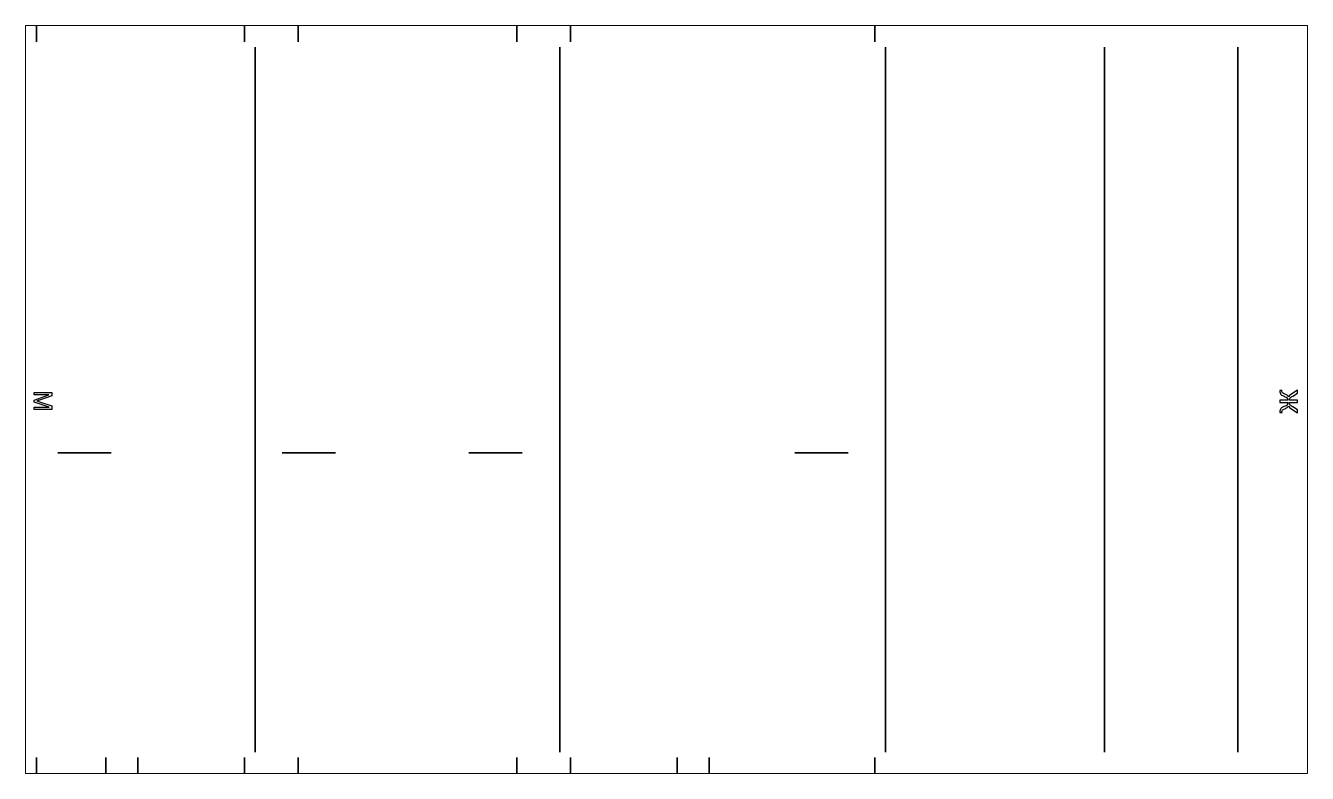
# Model space of a CAD drawing. Header units: millimetres. Extents: x -548 to 652, y -478 to 222.
import ezdxf

# ---------------------------------------------------------------- set-up
doc = ezdxf.new("R2010")
doc.units = ezdxf.units.MM
doc.header["$MEASUREMENT"] = 0
doc.layers.add('layer 1', color=7, linetype='Continuous')
doc.layers.add('layer 2', color=7, linetype='Continuous')

msp = doc.modelspace()

# ---------------------------------------------------------------- linework, layer by layer
at = {"layer": 'layer 1', "lineweight": 35}
for points in [[(-538.0811, 206.5625), (-538.0811, 206.5625), (-538.0811, 221.5625), (-538.0811, 221.5625)], [(-343.0813, 206.5625), (-343.0813, 206.5625), (-343.0813, 221.5625), (-343.0813, 221.5625)], [(-293.0814, 206.5625), (-293.0814, 206.5625), (-293.0814, 221.5625), (-293.0814, 221.5625)], [(-88.0814, 206.5625), (-88.0814, 206.5625), (-88.0814, 221.5625), (-88.0814, 221.5625)], [(-38.0815, 206.5625), (-38.0815, 206.5625), (-38.0815, 221.5625), (-38.0815, 221.5625)], [(246.9185, 206.5625), (246.9185, 206.5625), (246.9185, 221.5625), (246.9185, 221.5625)], [(-333.0811, -458.4136), (-333.0811, -458.4136), (-333.0811, 201.5628), (-333.0811, 201.5628)], [(-48.081, 201.5628), (-48.081, 201.5628), (-48.081, -458.4136), (-48.081, -458.4136)], [(256.9187, 201.5628), (256.9187, 201.5628), (256.9187, -458.4136), (256.9187, -458.4136)], [(461.9185, 201.5628), (461.9185, 201.5628), (461.9185, -458.4136), (461.9185, -458.4136)], [(586.9183, 201.5628), (586.9183, 201.5628), (586.9183, -458.4136), (586.9183, -458.4136)], [(-518.0809, -178.4238), (-518.0809, -178.4238), (-468.0809, -178.4238), (-468.0809, -178.4238)], [(-308.0812, -178.4238), (-308.0812, -178.4238), (-258.0812, -178.4238), (-258.0812, -178.4238)], [(-133.0816, -178.4238), (-133.0816, -178.4238), (-83.0817, -178.4238), (-83.0817, -178.4238)], [(171.9188, -178.4238), (171.9188, -178.4238), (221.9187, -178.4238), (221.9187, -178.4238)], [(-538.0811, -478.4124), (-538.0811, -478.4124), (-538.0811, -463.4131), (-538.0811, -463.4131)], [(-473.0812, -478.4124), (-473.0812, -478.4124), (-473.0812, -463.4131), (-473.0812, -463.4131)], [(-443.081, -478.4124), (-443.081, -478.4124), (-443.081, -463.4131), (-443.081, -463.4131)], [(-343.0813, -478.4124), (-343.0813, -478.4124), (-343.0813, -463.4131), (-343.0813, -463.4131)], [(-293.0814, -478.4124), (-293.0814, -478.4124), (-293.0814, -463.4131), (-293.0814, -463.4131)], [(-88.0814, -478.4124), (-88.0814, -478.4124), (-88.0814, -463.4131), (-88.0814, -463.4131)], [(-38.0815, -478.4124), (-38.0815, -478.4124), (-38.0815, -463.4131), (-38.0815, -463.4131)], [(61.9182, -478.4124), (61.9182, -478.4124), (61.9182, -463.4131), (61.9182, -463.4131)], [(91.9186, -478.4124), (91.9186, -478.4124), (91.9186, -463.4131), (91.9186, -463.4131)], [(246.9185, -478.4124), (246.9185, -478.4124), (246.9185, -463.4131), (246.9185, -463.4131)]]:
    msp.add_open_spline(points, degree=3, dxfattribs=at)
at = {"layer": 'layer 1', "color": 250}
for points, knots in [([(626.2707, -129.1412), (626.2707, -129.1412), (633.4822, -129.1412), (633.4822, -129.1412), (633.4822, -129.1412), (633.4822, -128.0733), (633.2831, -127.3422), (632.8889, -126.9403), (632.8889, -126.9403), (632.4946, -126.5423), (631.5721, -126.037), (630.1138, -125.4208), (630.1138, -125.4208), (629.0305, -124.9691), (628.2688, -124.5979), (627.8248, -124.2993), (627.8248, -124.2993), (627.377, -124.0046), (627.0056, -123.5835), (626.7032, -123.0362), (626.7032, -123.0362), (626.4008, -122.4889), (626.2477, -121.8879), (626.2477, -121.2372), (626.2477, -121.2372), (626.2477, -120.5253), (626.2554, -120.0813), (626.2707, -119.9091), (626.2707, -119.9091), (626.2707, -119.9091), (628.154, -119.9091), (628.154, -119.9091), (628.154, -119.9091), (628.154, -119.978), (628.1501, -120.1196), (628.1425, -120.3339), (628.1425, -120.3339), (628.1348, -120.5751), (628.131, -120.7205), (628.131, -120.7703), (628.131, -120.7703), (628.131, -121.4669), (628.2994, -121.9836), (628.6362, -122.3166), (628.6362, -122.3166), (628.9731, -122.6611), (629.6927, -123.0553), (630.7951, -123.4955), (630.7951, -123.4955), (631.9893, -123.974), (632.8008, -124.3873), (633.2334, -124.7395), (633.2334, -124.7395), (633.6659, -125.0878), (634.0219, -125.5969), (634.3089, -126.2629), (634.3089, -126.2629), (634.6075, -125.1835), (635.5835, -124.1424), (637.241, -123.1319), (637.241, -123.1319), (637.241, -123.1319), (642.7146, -119.7483), (642.7146, -119.7483), (642.7146, -119.7483), (642.7146, -119.7483), (642.7146, -122.4391), (642.7146, -122.4391), (642.7146, -122.4391), (642.7146, -122.4391), (638.2591, -125.195), (638.2591, -125.195), (638.2591, -125.195), (637.0725, -125.926), (636.2381, -126.5423), (635.752, -127.0399), (635.752, -127.0399), (635.2658, -127.5374), (635.0209, -128.2379), (635.0209, -129.1412), (635.0209, -129.1412), (635.0209, -129.1412), (642.7146, -129.1412), (642.7146, -129.1412), (642.7146, -129.1412), (642.7146, -129.1412), (642.7146, -131.3688), (642.7146, -131.3688), (642.7146, -131.3688), (642.7146, -131.3688), (635.0209, -131.3688), (635.0209, -131.3688), (635.0209, -131.3688), (635.0209, -132.0846), (635.2084, -132.7162), (635.5873, -133.2673), (635.5873, -133.2673), (635.9664, -133.8147), (636.7816, -134.4539), (638.0333, -135.1849), (638.0333, -135.1849), (638.0333, -135.1849), (638.2553, -135.3227), (638.2553, -135.3227), (638.2553, -135.3227), (638.2553, -135.3227), (642.7146, -138.0824), (642.7146, -138.0824), (642.7146, -138.0824), (642.7146, -138.0824), (642.7146, -140.7847), (642.7146, -140.7847), (642.7146, -140.7847), (642.7146, -140.7847), (637.241, -137.3973), (637.241, -137.3973), (637.241, -137.3973), (635.5759, -136.3638), (634.5998, -135.3151), (634.3089, -134.251), (634.3089, -134.251), (634.0678, -134.8443), (633.7463, -135.3266), (633.3444, -135.6978), (633.3444, -135.6978), (632.9425, -136.0729), (632.0927, -136.5169), (630.7989, -137.0337), (630.7989, -137.0337), (629.6199, -137.5045), (628.8812, -137.9102), (628.5827, -138.247), (628.5827, -138.247), (628.2803, -138.5838), (628.131, -139.0814), (628.131, -139.7474), (628.131, -139.7474), (628.131, -139.7474), (628.154, -140.6239), (628.154, -140.6239), (628.154, -140.6239), (628.154, -140.6239), (626.2707, -140.6239), (626.2707, -140.6239), (626.2707, -140.6239), (626.2554, -140.5397), (626.2477, -140.1225), (626.2477, -139.3647), (626.2477, -139.3647), (626.2477, -138.6451), (626.397, -138.0212), (626.6917, -137.493), (626.6917, -137.493), (626.9865, -136.9648), (627.3578, -136.5514), (627.8018, -136.249), (627.8018, -136.249), (628.2497, -135.9505), (629.019, -135.5677), (630.1176, -135.0969), (630.1176, -135.0969), (631.5951, -134.473), (632.5213, -133.9639), (632.8965, -133.5735), (632.8965, -133.5735), (633.2717, -133.1793), (633.4669, -132.4444), (633.4822, -131.3688), (633.4822, -131.3688), (633.4822, -131.3688), (626.2707, -131.3688), (626.2707, -131.3688), (626.2707, -131.3688), (626.2707, -131.3688), (626.2707, -129.1412), (626.2707, -129.1412)], [0, 0, 0, 0, 0.022222222, 0.022222222, 0.022222222, 0.022222222, 0.044444444, 0.044444444, 0.044444444, 0.044444444, 0.066666667, 0.066666667, 0.066666667, 0.066666667, 0.088888889, 0.088888889, 0.088888889, 0.088888889, 0.111111111, 0.111111111, 0.111111111, 0.111111111, 0.133333333, 0.133333333, 0.133333333, 0.133333333, 0.155555556, 0.155555556, 0.155555556, 0.155555556, 0.177777778, 0.177777778, 0.177777778, 0.177777778, 0.2, 0.2, 0.2, 0.2, 0.222222222, 0.222222222, 0.222222222, 0.222222222, 0.244444444, 0.244444444, 0.244444444, 0.244444444, 0.266666667, 0.266666667, 0.266666667, 0.266666667, 0.288888889, 0.288888889, 0.288888889, 0.288888889, 0.311111111, 0.311111111, 0.311111111, 0.311111111, 0.333333333, 0.333333333, 0.333333333, 0.333333333, 0.355555556, 0.355555556, 0.355555556, 0.355555556, 0.377777778, 0.377777778, 0.377777778, 0.377777778, 0.4, 0.4, 0.4, 0.4, 0.422222222, 0.422222222, 0.422222222, 0.422222222, 0.444444444, 0.444444444, 0.444444444, 0.444444444, 0.466666667, 0.466666667, 0.466666667, 0.466666667, 0.488888889, 0.488888889, 0.488888889, 0.488888889, 0.511111111, 0.511111111, 0.511111111, 0.511111111, 0.533333333, 0.533333333, 0.533333333, 0.533333333, 0.555555556, 0.555555556, 0.555555556, 0.555555556, 0.577777778, 0.577777778, 0.577777778, 0.577777778, 0.6, 0.6, 0.6, 0.6, 0.622222222, 0.622222222, 0.622222222, 0.622222222, 0.644444444, 0.644444444, 0.644444444, 0.644444444, 0.666666667, 0.666666667, 0.666666667, 0.666666667, 0.688888889, 0.688888889, 0.688888889, 0.688888889, 0.711111111, 0.711111111, 0.711111111, 0.711111111, 0.733333333, 0.733333333, 0.733333333, 0.733333333, 0.755555556, 0.755555556, 0.755555556, 0.755555556, 0.777777778, 0.777777778, 0.777777778, 0.777777778, 0.8, 0.8, 0.8, 0.8, 0.822222222, 0.822222222, 0.822222222, 0.822222222, 0.844444444, 0.844444444, 0.844444444, 0.844444444, 0.866666667, 0.866666667, 0.866666667, 0.866666667, 0.888888889, 0.888888889, 0.888888889, 0.888888889, 0.911111111, 0.911111111, 0.911111111, 0.911111111, 0.933333333, 0.933333333, 0.933333333, 0.933333333, 0.955555556, 0.955555556, 0.955555556, 0.955555556, 1, 1, 1, 1]), ([(-540, -137.6983), (-540, -137.6983), (-523.5561, -137.6983), (-523.5561, -137.6983), (-523.5561, -137.6983), (-523.5561, -137.6983), (-523.5561, -134.4372), (-523.5561, -134.4372), (-523.5561, -134.4372), (-523.5561, -134.4372), (-535.1962, -130.5484), (-535.1962, -130.5484), (-535.1962, -130.5484), (-536.2795, -130.1886), (-537.0909, -129.9283), (-537.6306, -129.7637), (-537.6306, -129.7637), (-537.0335, -129.5762), (-536.1532, -129.2814), (-534.9933, -128.8834), (-534.9933, -128.8834), (-534.9933, -128.8834), (-523.5561, -124.9256), (-523.5561, -124.9256), (-523.5561, -124.9256), (-523.5561, -124.9256), (-523.5561, -122.0129), (-523.5561, -122.0129), (-523.5561, -122.0129), (-523.5561, -122.0129), (-540, -122.0129), (-540, -122.0129), (-540, -122.0129), (-540, -122.0129), (-540, -124.1027), (-540, -124.1027), (-540, -124.1027), (-540, -124.1027), (-526.2432, -124.1027), (-526.2432, -124.1027), (-526.2432, -124.1027), (-526.2432, -124.1027), (-540, -128.9025), (-540, -128.9025), (-540, -128.9025), (-540, -128.9025), (-540, -130.8622), (-540, -130.8622), (-540, -130.8622), (-540, -130.8622), (-525.9905, -135.6084), (-525.9905, -135.6084), (-525.9905, -135.6084), (-525.9905, -135.6084), (-540, -135.6084), (-540, -135.6084), (-540, -135.6084), (-540, -135.6084), (-540, -137.6983), (-540, -137.6983)], [0, 0, 0, 0, 0.0625, 0.0625, 0.0625, 0.0625, 0.125, 0.125, 0.125, 0.125, 0.1875, 0.1875, 0.1875, 0.1875, 0.25, 0.25, 0.25, 0.25, 0.3125, 0.3125, 0.3125, 0.3125, 0.375, 0.375, 0.375, 0.375, 0.4375, 0.4375, 0.4375, 0.4375, 0.5, 0.5, 0.5, 0.5, 0.5625, 0.5625, 0.5625, 0.5625, 0.625, 0.625, 0.625, 0.625, 0.6875, 0.6875, 0.6875, 0.6875, 0.75, 0.75, 0.75, 0.75, 0.8125, 0.8125, 0.8125, 0.8125, 0.875, 0.875, 0.875, 0.875, 1, 1, 1, 1])]:
    msp.add_open_spline(points, degree=3, knots=knots, dxfattribs=at)
at = {"layer": 'layer 2', "color": 20, "lineweight": 20}
msp.add_lwpolyline([(-548.1, -478.3876), (651.9, -478.3876), (651.9, 221.5876), (-548.1, 221.5876), (-548.1, -478.3876)], close=True, dxfattribs=at)

doc.saveas('drawing.dxf')
